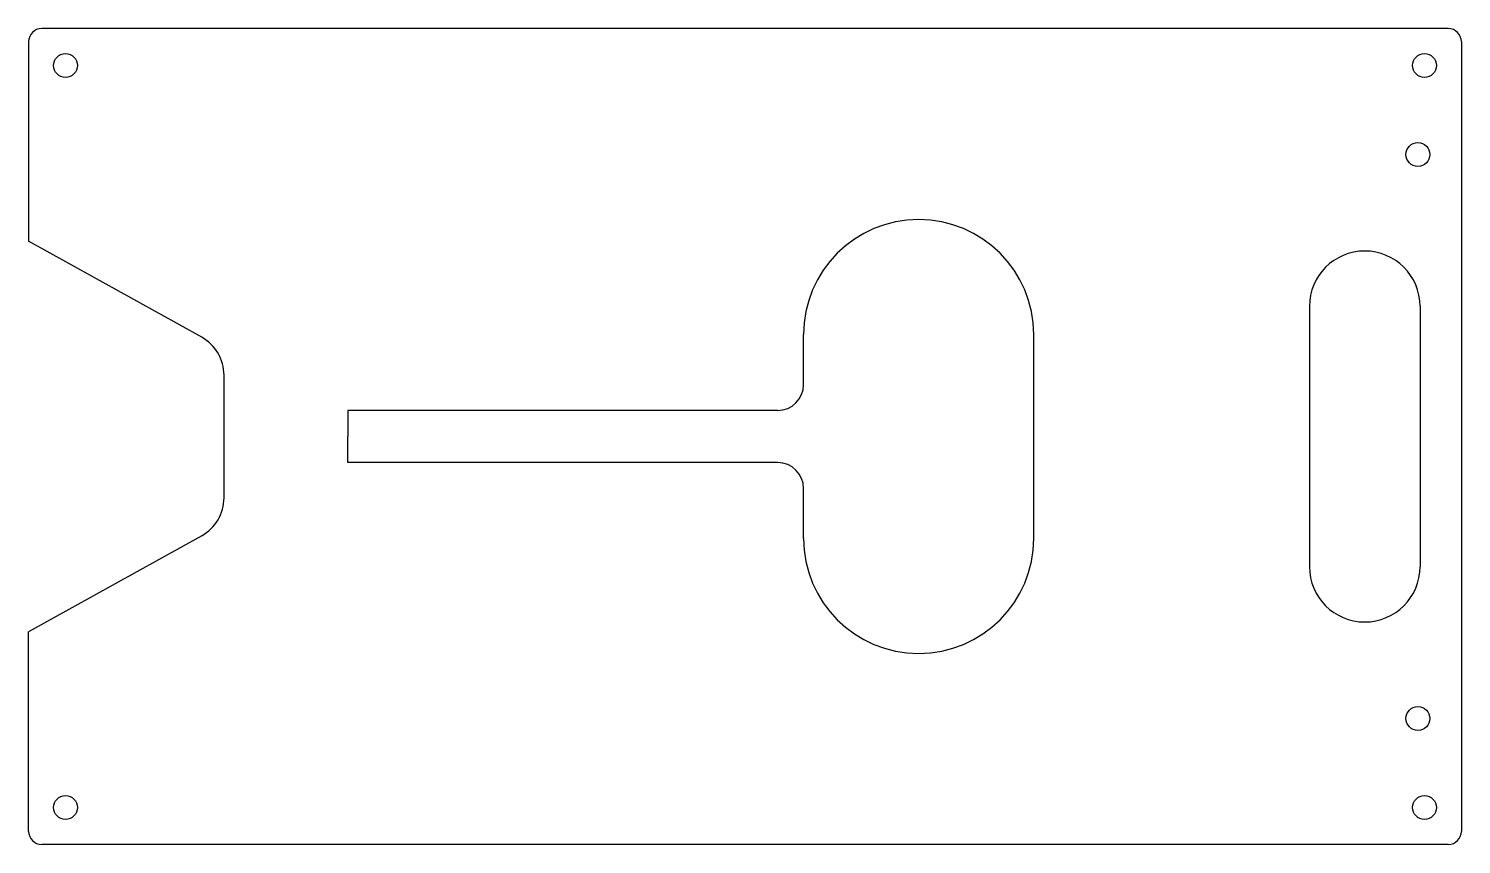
# Model space of a CAD drawing. Header units: millimetres. Extents: x 0 to 330, y -92 to 96.
import ezdxf

# ---------------------------------------------------------------- set-up
doc = ezdxf.new("R2010")
doc.units = ezdxf.units.MM
doc.layers.add('Shape2DView009', color=7, linetype='CONTINUOUS')

msp = doc.modelspace()

# ---------------------------------------------------------------- linework, layer by layer
at = {"layer": 'Shape2DView009'}
for p, q in [((327, 96.5), (3, 96.5)), ((0, 93.5), (0, 47.5)), ((330, 93.5), (330, -88.5)), ((39.86, 25.36), (0, 47.5)), ((295, 32.5), (295, -27.5)), ((320.5, 32.5), (320.5, -27.5)), ((178.5, 14.5), (178.5, 26)), ((231.5, -21), (231.5, 26)), ((45, -11.62), (45, 16.62)), ((172.5, 8.5), (73.5, 8.5)), ((73.5, 8.5), (73.5, 2.5)), ((73.5, -3.5), (73.5, 2.5)), ((172.5, -3.5), (73.5, -3.5)), ((178.5, -21), (178.5, -9.5)), ((39.86, -20.36), (0, -42.5)), ((0, -88.5), (0, -42.5)), ((327, -91.5), (3, -91.5))]:
    msp.add_line(p, q, dxfattribs=at)
for centre in [(8.5, 88), (321.5, 88), (320, 67.5), (320, -62.5), (8.5, -83), (321.5, -83)]:
    msp.add_circle(centre, 2.75, dxfattribs=at)
for centre, radius, start, end in [((3, 93.5), 3, 90, 180), ((327, 93.5), 3, 0, 90), ((205, 26), 26.5, 0, -180), ((307.75, 32.5), 12.75, 0, -180), ((35, 16.62), 10, 0, 60.9454), ((172.5, 14.5), 6, -90, 0), ((172.5, -9.5), 6, 0, 90), ((35, -11.62), 10, -60.9454, 0), ((205, -21), 26.5, -180, 0), ((307.75, -27.5), 12.75, 180, 0), ((3, -88.5), 3, 180, -90), ((327, -88.5), 3, -90, 0)]:
    msp.add_arc(centre, radius, start, end, dxfattribs=at)

doc.saveas('drawing.dxf')
